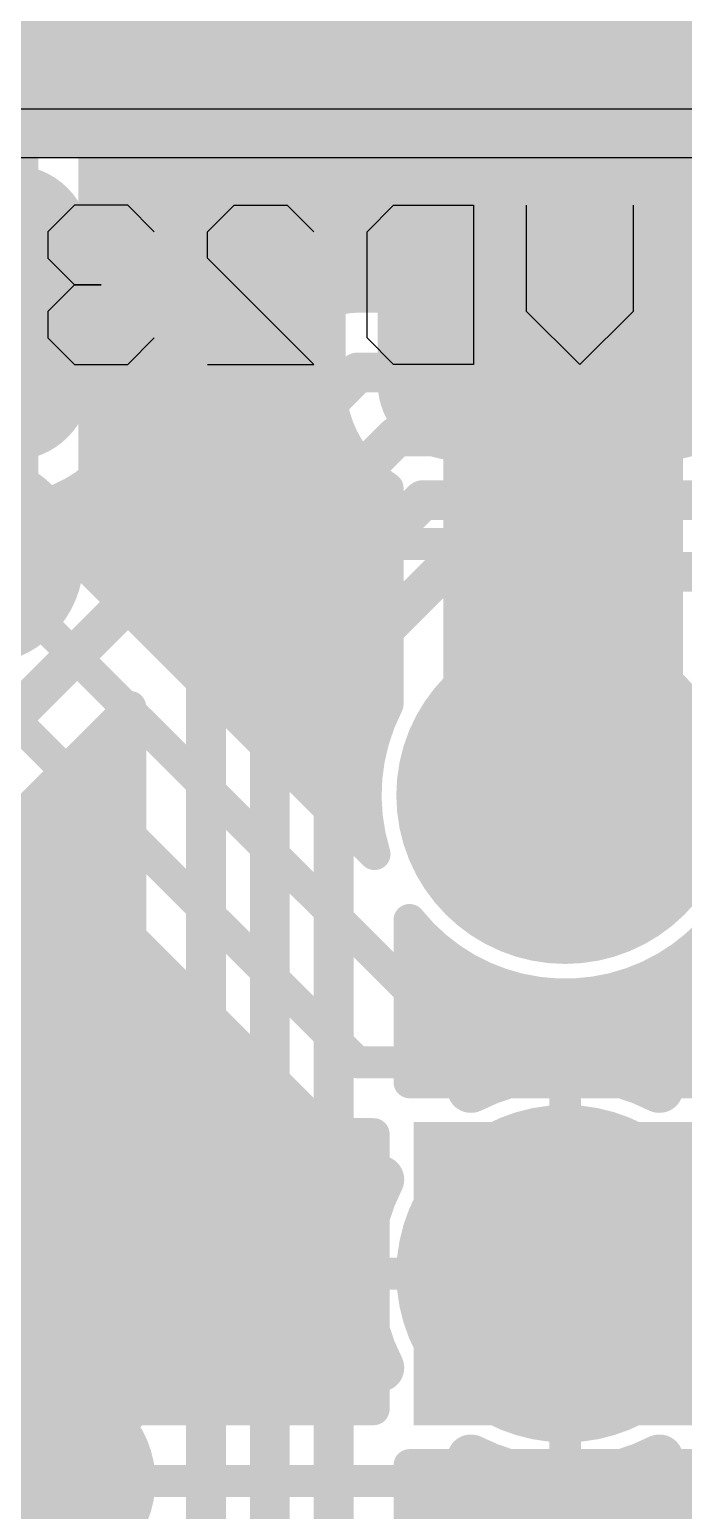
# Model space of a CAD drawing. Header units: millimetres. Extents: x 0.11 to 5.67, y 0.55 to 4.24.
# Drawn here: x 3.7596 to 3.9209, y 0.85 to 1.2155 of the extents above; entities that cross this region are included whole.
import ezdxf

# ---------------------------------------------------------------- set-up
doc = ezdxf.new("R2010")
doc.units = ezdxf.units.MM
doc.header["$MEASUREMENT"] = 0
for name, color, linetype in [('BottomLayer', 5, 'Continuous'), ('BottomOverlay', 54, 'Continuous'), ('BottomPaste', 16, 'Continuous'), ('BottomSolder', 6, 'Continuous'), ('InternalPlane1', 76, 'Continuous'), ('InternalPlane2', 16, 'Continuous'), ('Mechanical3', 76, 'Continuous'), ('MultiLayer', 9, 'Continuous'), ('PadHoleLayer', 156, 'Continuous'), ('TopLayer', 1, 'Continuous'), ('TopOverlay', 2, 'Continuous'), ('TopSolder', 216, 'Continuous'), ('ViaHoleLayer', 16, 'Continuous')]:
    doc.layers.add(name, color=color, linetype=linetype)

# ---------------------------------------------------------------- blocks, each defined once
blk = doc.blocks.new('MIF2X02PRP_37')
at = {"layer": 'BottomLayer', "const_width": 0.035433}
blk.add_lwpolyline([(-0.1358267, 0, 1), (-0.1003937, 0, 1)], format="xyb", close=True, dxfattribs=at)
at = {"layer": 'BottomLayer'}
blk.add_solid([(0.035433, -0.035433), (0.035433, 0.035433), (-0.035433, -0.035433), (-0.035433, 0.035433)], dxfattribs=at)
at = {"layer": 'BottomSolder', "const_width": 0.0374015}
blk.add_lwpolyline([(-0.136811, 0, 1), (-0.0994094, 0, 1)], format="xyb", close=True, dxfattribs=at)
at = {"layer": 'BottomSolder'}
blk.add_solid([(0.0374015, -0.0374015), (0.0374015, 0.0374015), (-0.0374015, -0.0374015), (-0.0374015, 0.0374015)], dxfattribs=at)
at = {"layer": 'InternalPlane1'}
for points, const_width in [([(-0.138937, 0, 1), (-0.0972834, 0, 1)], 0.0416535), ([(-0.0485553, 0.0232357, 1), (-0.0426499, 0.0232357, 1)], 0.0059055), ([(0.0426499, 0.0232357, 1), (0.0485553, 0.0232357, 1)], 0.0059055), ([(-0.0485553, -0.0232357, 1), (-0.0426499, -0.0232357, 1)], 0.0059055), ([(0.0426499, -0.0232357, 1), (0.0485553, -0.0232357, 1)], 0.0059055), ([(-0.0261884, -0.0456026, 1), (-0.020283, -0.0456026, 1)], 0.0059055), ([(0.020283, -0.0456026, 1), (0.0261884, -0.0456026, 1)], 0.0059055)]:
    blk.add_lwpolyline(points, format="xyb", close=True, dxfattribs=dict(at, const_width=const_width))
at = {"layer": 'InternalPlane1', "const_width": 0.011811}
for points in [[(-0.0456026, -0.0232357, -0.240078759080116), (-0.0456026, 0.0232357)], [(0.0456026, 0.0232357, -0.240078759080116), (0.0456026, -0.0232357)], [(0.0232357, -0.0456026, -0.240078759080116), (-0.0232357, -0.0456026)]]:
    blk.add_lwpolyline(points, format="xyb", dxfattribs=at)
at = {"layer": 'InternalPlane2', "const_width": 0.0416535}
for points in [[(-0.138937, 0, 1), (-0.0972834, 0, 1)], [(-0.0208268, 0, 1), (0.0208268, 0, 1)]]:
    blk.add_lwpolyline(points, format="xyb", close=True, dxfattribs=at)
at = {"layer": 'MultiLayer', "const_width": 0.035433}
blk.add_lwpolyline([(-0.1358267, 0, 1), (-0.1003937, 0, 1)], format="xyb", close=True, dxfattribs=at)
at = {"layer": 'MultiLayer'}
blk.add_solid([(0.035433, -0.035433), (0.035433, 0.035433), (-0.035433, -0.035433), (-0.035433, 0.035433)], dxfattribs=at)
at = {"layer": 'PadHoleLayer', "const_width": 0.0216535}
for points in [[(-0.128937, 0, 1), (-0.1072834, 0, 1)], [(-0.0108268, 0, 1), (0.0108268, 0, 1)]]:
    blk.add_lwpolyline(points, format="xyb", close=True, dxfattribs=at)
at = {"layer": 'TopLayer', "const_width": 0.035433}
blk.add_lwpolyline([(-0.1358267, 0, 1), (-0.1003937, 0, 1)], format="xyb", close=True, dxfattribs=at)
at = {"layer": 'TopLayer'}
blk.add_solid([(0.035433, -0.035433), (0.035433, 0.035433), (-0.035433, -0.035433), (-0.035433, 0.035433)], dxfattribs=at)
at = {"layer": 'TopOverlay', "const_width": 0.01}
for points in [[(0, -0.1181102), (0, -0.0551181)], [(0.3503937, -0.1181102), (0, -0.1181102)]]:
    blk.add_lwpolyline(points, dxfattribs=at)
at = {"layer": 'TopOverlay', "const_width": 0.005}
for points in [[(-0.0025, -0.0551181, 1), (0.0025, -0.0551181, 1)], [(-0.0025, -0.1181102, 1), (0.0025, -0.1181102, 1)], [(-0.0025, -0.1181102, 1), (0.0025, -0.1181102, 1)]]:
    blk.add_lwpolyline(points, format="xyb", close=True, dxfattribs=at)
at = {"layer": 'TopSolder', "const_width": 0.0374015}
blk.add_lwpolyline([(-0.136811, 0, 1), (-0.0994094, 0, 1)], format="xyb", close=True, dxfattribs=at)
at = {"layer": 'TopSolder'}
blk.add_solid([(0.0374015, -0.0374015), (0.0374015, 0.0374015), (-0.0374015, -0.0374015), (-0.0374015, 0.0374015)], dxfattribs=at)
blk = doc.blocks.new('SMA_B_66')
at = {"layer": 'BottomLayer', "const_width": 0.0172244}
for points in [[(-0.1173722, 0.0172244, 1), (-0.1001478, 0.0172244, 1)], [(-0.0652068, 0.0172244, 1), (-0.0479824, 0.0172244, 1)], [(0.0440452, 0.0172244, 1), (0.0612696, 0.0172244, 1)], [(0.0962106, 0.0172244, 1), (0.113435, 0.0172244, 1)], [(-0.1173722, -0.0172244, 1), (-0.1001478, -0.0172244, 1)], [(0.0440452, -0.0172244, 1), (0.0612696, -0.0172244, 1)], [(0.0962106, -0.0172244, 1), (0.113435, -0.0172244, 1)], [(-0.0652068, -0.0172244, 1), (-0.0479824, -0.0172244, 1)]]:
    blk.add_lwpolyline(points, format="xyb", close=True, dxfattribs=at)
at = {"layer": 'BottomLayer'}
for points in [[(-0.0565946, 0.0344488), (-0.10876, 0.0344488), (-0.0565946, -0.0344488), (-0.10876, -0.0344488)], [(0.1048228, 0.0344488), (0.0526574, 0.0344488), (0.1048228, -0.0344488), (0.0526574, -0.0344488)], [(-0.0393702, 0.0172244), (-0.1259844, 0.0172244), (-0.0393702, -0.0172244), (-0.1259844, -0.0172244)], [(0.1220472, 0.0172244), (0.035433, 0.0172244), (0.1220472, -0.0172244), (0.035433, -0.0172244)]]:
    blk.add_solid(points, dxfattribs=at)
at = {"layer": 'BottomOverlay'}
for points, const_width in [([(0.1023621, 0.0570866), (-0.1062993, 0.0570866)], 0.007874), ([(-0.1062993, 0.0570866), (-0.1062993, 0.0462598)], 0.007874), ([(0.1023621, 0.0570866), (0.1023621, 0.0462598)], 0.007874), ([(0.0230314, 0.035), (-0.0269686, 0)], 0.005), ([(-0.0269686, 0.035), (-0.0269686, -0.035)], 0.005), ([(0.0230314, 0.035), (0.0230314, -0.035)], 0.005), ([(0.0230314, -0.035), (-0.0269686, 0)], 0.005), ([(-0.1062993, -0.0462598), (-0.1062993, -0.0570866)], 0.007874), ([(0.1023621, -0.0462598), (0.1023621, -0.0570866)], 0.007874), ([(0.1023621, -0.0570866), (-0.1062993, -0.0570866)], 0.007874)]:
    blk.add_lwpolyline(points, dxfattribs=dict(at, const_width=const_width))
for points, const_width in [([(-0.1082678, 0.0570866, 1), (-0.1043308, 0.0570866, 1)], 0.003937), ([(-0.1082678, 0.0570866, 1), (-0.1043308, 0.0570866, 1)], 0.003937), ([(0.1003936, 0.0570866, 1), (0.1043306, 0.0570866, 1)], 0.003937), ([(0.1003936, 0.0570866, 1), (0.1043306, 0.0570866, 1)], 0.003937), ([(-0.1082678, 0.0462598, 1), (-0.1043308, 0.0462598, 1)], 0.003937), ([(0.1003936, 0.0462598, 1), (0.1043306, 0.0462598, 1)], 0.003937), ([(-0.0282186, 0.035, 1), (-0.0257186, 0.035, 1)], 0.0025), ([(0.0217814, 0.035, 1), (0.0242814, 0.035, 1)], 0.0025), ([(0.0217814, 0.035, 1), (0.0242814, 0.035, 1)], 0.0025), ([(-0.0282186, 0, 1), (-0.0257186, 0, 1)], 0.0025), ([(-0.0282186, 0, 1), (-0.0257186, 0, 1)], 0.0025), ([(-0.0282186, -0.035, 1), (-0.0257186, -0.035, 1)], 0.0025), ([(0.0217814, -0.035, 1), (0.0242814, -0.035, 1)], 0.0025), ([(0.0217814, -0.035, 1), (0.0242814, -0.035, 1)], 0.0025), ([(-0.1082678, -0.0462598, 1), (-0.1043308, -0.0462598, 1)], 0.003937), ([(0.1003936, -0.0462598, 1), (0.1043306, -0.0462598, 1)], 0.003937), ([(-0.1082678, -0.0570866, 1), (-0.1043308, -0.0570866, 1)], 0.003937), ([(-0.1082678, -0.0570866, 1), (-0.1043308, -0.0570866, 1)], 0.003937), ([(0.1003936, -0.0570866, 1), (0.1043306, -0.0570866, 1)], 0.003937), ([(0.1003936, -0.0570866, 1), (0.1043306, -0.0570866, 1)], 0.003937)]:
    blk.add_lwpolyline(points, format="xyb", close=True, dxfattribs=dict(at, const_width=const_width))
at = {"layer": 'BottomPaste', "const_width": 0.0172244}
for points in [[(-0.1173722, 0.0172244, 1), (-0.1001478, 0.0172244, 1)], [(-0.0652068, 0.0172244, 1), (-0.0479824, 0.0172244, 1)], [(0.0440452, 0.0172244, 1), (0.0612696, 0.0172244, 1)], [(0.0962106, 0.0172244, 1), (0.113435, 0.0172244, 1)], [(-0.1173722, -0.0172244, 1), (-0.1001478, -0.0172244, 1)], [(0.0440452, -0.0172244, 1), (0.0612696, -0.0172244, 1)], [(0.0962106, -0.0172244, 1), (0.113435, -0.0172244, 1)], [(-0.0652068, -0.0172244, 1), (-0.0479824, -0.0172244, 1)]]:
    blk.add_lwpolyline(points, format="xyb", close=True, dxfattribs=at)
at = {"layer": 'BottomPaste'}
for points in [[(-0.0565946, 0.0344488), (-0.10876, 0.0344488), (-0.0565946, -0.0344488), (-0.10876, -0.0344488)], [(0.1048228, 0.0344488), (0.0526574, 0.0344488), (0.1048228, -0.0344488), (0.0526574, -0.0344488)], [(-0.0393702, 0.0172244), (-0.1259844, 0.0172244), (-0.0393702, -0.0172244), (-0.1259844, -0.0172244)], [(0.1220472, 0.0172244), (0.035433, 0.0172244), (0.1220472, -0.0172244), (0.035433, -0.0172244)]]:
    blk.add_solid(points, dxfattribs=at)
at = {"layer": 'BottomSolder', "const_width": 0.0191929}
for points in [[(-0.1183564, 0.0172244, 1), (-0.0991636, 0.0172244, 1)], [(-0.066191, 0.0172244, 1), (-0.0469982, 0.0172244, 1)], [(0.043061, 0.0172244, 1), (0.0622538, 0.0172244, 1)], [(0.0952264, 0.0172244, 1), (0.1144192, 0.0172244, 1)], [(-0.1183564, -0.0172244, 1), (-0.0991636, -0.0172244, 1)], [(-0.066191, -0.0172244, 1), (-0.0469982, -0.0172244, 1)], [(0.043061, -0.0172244, 1), (0.0622538, -0.0172244, 1)], [(0.0952264, -0.0172244, 1), (0.1144192, -0.0172244, 1)]]:
    blk.add_lwpolyline(points, format="xyb", close=True, dxfattribs=at)
at = {"layer": 'BottomSolder'}
for points in [[(-0.0565946, 0.0364173), (-0.10876, 0.0364173), (-0.0565946, -0.0364173), (-0.10876, -0.0364173)], [(0.1048228, 0.0364173), (0.0526574, 0.0364173), (0.1048228, -0.0364173), (0.0526574, -0.0364173)], [(-0.0374017, 0.0172244), (-0.1279529, 0.0172244), (-0.0374017, -0.0172244), (-0.1279529, -0.0172244)], [(0.1240157, 0.0172244), (0.0334645, 0.0172244), (0.1240157, -0.0172244), (0.0334645, -0.0172244)]]:
    blk.add_solid(points, dxfattribs=at)
at = {"layer": 'Mechanical3'}
for p, q in [((-0.1003937, -0.0003238), (-0.0872746, 0.0127953)), ((-0.0872746, 0.0127953), (-0.0741555, -0.0003238)), ((-0.0610363, -0.0265621), (-0.0610363, 0.0127953)), ((-0.0610363, 0.0127953), (-0.0413576, 0.0127953)), ((-0.0413576, 0.0127953), (-0.0347981, 0.0062357)), ((0.0045593, 0.0127953), (-0.0216789, 0.0127953)), ((-0.0216789, 0.0127953), (0.0045593, -0.0134429)), ((0.0242381, 0.0127953), (0.0176785, 0.0062357)), ((0.0373572, 0.0127953), (0.0242381, 0.0127953)), ((0.0439167, 0.0062357), (0.0373572, 0.0127953)), ((-0.0347981, 0.0062357), (-0.0347981, -0.0200025)), ((0.0439167, -0.0003238), (0.0439167, 0.0062357)), ((-0.1003937, -0.0265621), (-0.1003937, -0.0003238)), ((-0.0741555, -0.0003238), (-0.0741555, -0.0265621)), ((0.0373572, -0.0068834), (0.0439167, -0.0003238)), ((0.0373572, -0.0068834), (0.0307976, -0.0068834)), ((0.0307976, -0.0068834), (0.0373572, -0.0068834)), ((0.0439167, -0.0134429), (0.0373572, -0.0068834)), ((0.0045593, -0.0134429), (0.0045593, -0.0200025)), ((0.0439167, -0.0200025), (0.0439167, -0.0134429)), ((-0.0347981, -0.0200025), (-0.0413576, -0.0265621)), ((-0.0151193, -0.0265621), (-0.0216789, -0.0200025)), ((0.0045593, -0.0200025), (-0.0020002, -0.0265621)), ((0.0176785, -0.0200025), (0.0242381, -0.0265621)), ((0.0373572, -0.0265621), (0.0439167, -0.0200025)), ((-0.0413576, -0.0265621), (-0.0610363, -0.0265621)), ((-0.0020002, -0.0265621), (-0.0151193, -0.0265621)), ((0.0242381, -0.0265621), (0.0373572, -0.0265621))]:
    blk.add_line(p, q, dxfattribs=at)
blk = doc.blocks.new('CC8X3_5_261')
at = {"layer": 'TopOverlay', "const_width": 0.01}
blk.add_lwpolyline([(0.226378, 0, 1), (-0.0885828, 0, 1)], format="xyb", close=True, dxfattribs=at)

msp = doc.modelspace()

# ---------------------------------------------------------------- linework, layer by layer
at = {"layer": 'BottomLayer'}
for points, const_width in [([(3.7440407, 1.2194841), (3.9448502, 1.2194841)], 0.007874), ([(3.7498222, 1.2116101), (3.9435293, 1.2116101)], 0.007874), ([(3.7518867, 1.2037361), (3.9437163, 1.2037361)], 0.007874), ([(3.7519685, 1.1958621), (3.9454325, 1.1958621)], 0.007874), ([(3.8646655, 1.1938976), (3.9168309, 1.1938976)], 0.007874), ([(3.773621, 1.1879881), (3.846458, 1.1879881)], 0.007874), ([(3.7811953, 1.1801141), (3.8388837, 1.1801141)], 0.007874), ([(3.7849751, 1.1722401), (3.8351039, 1.1722401)], 0.007874), ([(3.8907482, 1.1456693), (3.8912402, 1.1451773)], 0.0590551), ([(3.8912402, 1.0270669), (3.8912402, 1.1451773)], 0.0590551), ([(3.7863824, 1.1643661), (3.8336966, 1.1643661)], 0.007874), ([(3.7864174, 1.1284449), (3.7864174, 1.1628937)], 0.007874), ([(3.8336616, 1.1284449), (3.8336616, 1.1628937)], 0.007874), ([(3.7864174, 1.1564921), (3.8336616, 1.1564921)], 0.007874), ([(3.7864174, 1.1486181), (3.8336616, 1.1486181)], 0.007874), ([(3.7864174, 1.1407441), (3.8336616, 1.1407441)], 0.007874), ([(3.7864174, 1.1328701), (3.8336616, 1.1328701)], 0.007874), ([(3.786225, 1.1249961), (3.833854, 1.1249961)], 0.007874), ([(3.7842759, 1.1171221), (3.8358031, 1.1171221)], 0.007874), ([(3.7797594, 1.1092481), (3.8403196, 1.1092481)], 0.007874), ([(3.7705269, 1.1013741), (3.8479332, 1.1013741)], 0.007874), ([(3.8479332, 1.049014), (3.8479332, 1.1023437)], 0.007874), ([(3.7710571, 1.0935001), (3.8479332, 1.0935001)], 0.007874), ([(3.7726189, 1.0856261), (3.8479332, 1.0856261)], 0.007874), ([(3.7470472, 1.0846457), (3.8572834, 0.9744095)], 0.007874), ([(3.7726322, 1.0841157), (3.8447183, 1.0120296)], 0.007874), ([(3.7223301, 1.0787402), (3.8404403, 0.96063)], 0.007874), ([(3.7789958, 1.0777521), (3.8479332, 1.0777521)], 0.007874), ([(3.7868698, 1.0698781), (3.8479332, 1.0698781)], 0.007874), ([(3.7151567, 1.0608586), (3.8279128, 0.9481025)], 0.007874), ([(3.7947438, 1.0620041), (3.8479332, 1.0620041)], 0.007874), ([(3.8026178, 1.0541301), (3.8479332, 1.0541301)], 0.007874), ([(3.8912402, 1.0270669), (3.8917323, 1.0265748)], 0.0590551), ([(3.8104918, 1.0462561), (3.8466266, 1.0462561)], 0.007874), ([(3.8183658, 1.0383821), (3.8439571, 1.0383821)], 0.007874), ([(3.8262398, 1.0305081), (3.8426771, 1.0305081)], 0.007874), ([(3.8341138, 1.0226341), (3.8426777, 1.0226341)], 0.007874), ([(3.7490158, 1.0147601), (3.7612552, 1.0147601)], 0.007874), ([(3.7490158, 1.0068861), (3.7691292, 1.0068861)], 0.007874), ([(3.7490158, 0.9990121), (3.7770032, 0.9990121)], 0.007874), ([(3.7490158, 0.9911381), (3.7848772, 0.9911381)], 0.007874), ([(3.7490158, 0.9832641), (3.7927512, 0.9832641)], 0.007874), ([(3.7490158, 0.9753901), (3.8006252, 0.9753901)], 0.007874), ([(3.8572834, 0.9744095), (3.9576772, 0.9744095)], 0.007874), ([(3.7490158, 0.9675161), (3.8084992, 0.9675161)], 0.007874), ([(3.6840552, 0.9596421), (3.8163732, 0.9596421)], 0.007874), ([(3.8404403, 0.96063), (3.9576771, 0.96063)], 0.007874), ([(3.5856301, 0.9517681), (3.8242472, 0.9517681)], 0.007874), ([(3.5856301, 0.9438941), (3.8346279, 0.9438941)], 0.007874), ([(3.8404403, 0.9429135), (3.8444882, 0.9429135)], 0.007874), ([(3.8444882, 0.875), (3.8444882, 0.9429135)], 0.007874), ([(3.5856301, 0.9360201), (3.8444882, 0.9360201)], 0.007874), ([(3.5856301, 0.9281461), (3.8444882, 0.9281461)], 0.007874), ([(3.5856301, 0.9202721), (3.8444882, 0.9202721)], 0.007874), ([(3.5856301, 0.9123981), (3.8444882, 0.9123981)], 0.007874), ([(3.8484253, 0.9084646), (3.8917323, 0.9084646)], 0.007874), ([(3.8917323, 0.9084646), (3.9350393, 0.9084646)], 0.007874), ([(3.5856301, 0.9045241), (3.8444882, 0.9045241)], 0.007874), ([(3.5856301, 0.8966501), (3.8444882, 0.8966501)], 0.007874), ([(3.5856301, 0.8887761), (3.8444882, 0.8887761)], 0.007874), ([(3.7746145, 0.8809021), (3.8444882, 0.8809021)], 0.007874), ([(3.78323, 0.875), (3.8444882, 0.875)], 0.007874), ([(3.7647638, 0.8572835), (4.1643701, 0.8572835)], 0.007874)]:
    msp.add_lwpolyline(points, dxfattribs=dict(at, const_width=const_width))
at = {"layer": 'BottomLayer', "const_width": 0.007874}
for points in [[(3.7554135, 1.1938976, -0.4142135623730951), (3.7864174, 1.1628937)], [(3.8336616, 1.1628937, -0.4142135623730951), (3.8646655, 1.1938976)], [(3.9168309, 1.1938976, -0.4142135623730951), (3.9478348, 1.1628937)], [(3.7864174, 1.1284449, -0.3005128304413089), (3.7675751, 1.0999258)], [(3.8479332, 1.1023437, -0.2555376486661569), (3.8336616, 1.1284449)], [(3.7675751, 1.0999257, -0.1613484174141313), (3.7726377, 1.0846457)], [(3.8447183, 1.0120296, -0.1958209060288136), (3.8479332, 1.049014)], [(3.8404403, 0.9429135, -0.198912367379658), (3.8279128, 0.9481025)], [(3.8404403, 0.9429135, -0.198912367379658), (3.8279128, 0.9481025)], [(3.78323, 0.839567, -2.486759057738564), (3.78323, 0.875)]]:
    msp.add_lwpolyline(points, format="xyb", dxfattribs=at)
at = {"layer": 'BottomLayer'}
for points, const_width in [([(3.862697, 1.1938976, 1), (3.866634, 1.1938976, 1)], 0.003937), ([(3.862697, 1.1938976, 1), (3.866634, 1.1938976, 1)], 0.003937), ([(3.9148624, 1.1938976, 1), (3.9187994, 1.1938976, 1)], 0.003937), ([(3.9148624, 1.1938976, 1), (3.9187994, 1.1938976, 1)], 0.003937), ([(3.7716525, 1.1879881, 1), (3.7755895, 1.1879881, 1)], 0.003937), ([(3.8444895, 1.1879881, 1), (3.8484265, 1.1879881, 1)], 0.003937), ([(3.7792268, 1.1801141, 1), (3.7831638, 1.1801141, 1)], 0.003937), ([(3.8369152, 1.1801141, 1), (3.8408522, 1.1801141, 1)], 0.003937), ([(3.7830066, 1.1722401, 1), (3.7869436, 1.1722401, 1)], 0.003937), ([(3.8331354, 1.1722401, 1), (3.8370724, 1.1722401, 1)], 0.003937), ([(3.8759844, 1.1456693, 1), (3.905512, 1.1456693, 1)], 0.0295275), ([(3.8764764, 1.1451773, 1), (3.906004, 1.1451773, 1)], 0.0295275), ([(3.8764764, 1.1451773, 1), (3.906004, 1.1451773, 1)], 0.0295275), ([(3.7844139, 1.1643661, 1), (3.7883509, 1.1643661, 1)], 0.003937), ([(3.7844489, 1.1628937, 1), (3.7883859, 1.1628937, 1)], 0.003937), ([(3.7844489, 1.1628937, 1), (3.7883859, 1.1628937, 1)], 0.003937), ([(3.8316931, 1.1628937, 1), (3.8356301, 1.1628937, 1)], 0.003937), ([(3.8316931, 1.1628937, 1), (3.8356301, 1.1628937, 1)], 0.003937), ([(3.8317281, 1.1643661, 1), (3.8356651, 1.1643661, 1)], 0.003937), ([(3.7844489, 1.1564921, 1), (3.7883859, 1.1564921, 1)], 0.003937), ([(3.8316931, 1.1564921, 1), (3.8356301, 1.1564921, 1)], 0.003937), ([(3.7844489, 1.1486181, 1), (3.7883859, 1.1486181, 1)], 0.003937), ([(3.8316931, 1.1486181, 1), (3.8356301, 1.1486181, 1)], 0.003937), ([(3.7844489, 1.1407441, 1), (3.7883859, 1.1407441, 1)], 0.003937), ([(3.8316931, 1.1407441, 1), (3.8356301, 1.1407441, 1)], 0.003937), ([(3.7844489, 1.1328701, 1), (3.7883859, 1.1328701, 1)], 0.003937), ([(3.8316931, 1.1328701, 1), (3.8356301, 1.1328701, 1)], 0.003937), ([(3.7844489, 1.1284449, 1), (3.7883859, 1.1284449, 1)], 0.003937), ([(3.7844489, 1.1284449, 1), (3.7883859, 1.1284449, 1)], 0.003937), ([(3.8316931, 1.1284449, 1), (3.8356301, 1.1284449, 1)], 0.003937), ([(3.8316931, 1.1284449, 1), (3.8356301, 1.1284449, 1)], 0.003937), ([(3.7842565, 1.1249961, 1), (3.7881935, 1.1249961, 1)], 0.003937), ([(3.8318855, 1.1249961, 1), (3.8358225, 1.1249961, 1)], 0.003937), ([(3.7823074, 1.1171221, 1), (3.7862444, 1.1171221, 1)], 0.003937), ([(3.8338346, 1.1171221, 1), (3.8377716, 1.1171221, 1)], 0.003937), ([(3.7777909, 1.1092481, 1), (3.7817279, 1.1092481, 1)], 0.003937), ([(3.8383511, 1.1092481, 1), (3.8422881, 1.1092481, 1)], 0.003937), ([(3.7656066, 1.0999258, 1), (3.7695436, 1.0999258, 1)], 0.003937), ([(3.7656066, 1.0999257, 1), (3.7695436, 1.0999257, 1)], 0.003937), ([(3.7685584, 1.1013741, 1), (3.7724954, 1.1013741, 1)], 0.003937), ([(3.8459647, 1.1023437, 1), (3.8499017, 1.1023437, 1)], 0.003937), ([(3.8459647, 1.1023437, 1), (3.8499017, 1.1023437, 1)], 0.003937), ([(3.8459647, 1.1013741, 1), (3.8499017, 1.1013741, 1)], 0.003937), ([(3.7690886, 1.0935001, 1), (3.7730256, 1.0935001, 1)], 0.003937), ([(3.8459647, 1.0935001, 1), (3.8499017, 1.0935001, 1)], 0.003937), ([(3.7706504, 1.0856261, 1), (3.7745874, 1.0856261, 1)], 0.003937), ([(3.8459647, 1.0856261, 1), (3.8499017, 1.0856261, 1)], 0.003937), ([(3.7706637, 1.0841157, 1), (3.7746007, 1.0841157, 1)], 0.003937), ([(3.7706692, 1.0846457, 1), (3.7746062, 1.0846457, 1)], 0.003937), ([(3.7770273, 1.0777521, 1), (3.7809643, 1.0777521, 1)], 0.003937), ([(3.8459647, 1.0777521, 1), (3.8499017, 1.0777521, 1)], 0.003937), ([(3.7849013, 1.0698781, 1), (3.7888383, 1.0698781, 1)], 0.003937), ([(3.8459647, 1.0698781, 1), (3.8499017, 1.0698781, 1)], 0.003937), ([(3.7927753, 1.0620041, 1), (3.7967123, 1.0620041, 1)], 0.003937), ([(3.8459647, 1.0620041, 1), (3.8499017, 1.0620041, 1)], 0.003937), ([(3.8006493, 1.0541301, 1), (3.8045863, 1.0541301, 1)], 0.003937), ([(3.8459647, 1.0541301, 1), (3.8499017, 1.0541301, 1)], 0.003937), ([(3.8764764, 1.0270669, 1), (3.906004, 1.0270669, 1)], 0.0295275), ([(3.8764764, 1.0270669, 1), (3.906004, 1.0270669, 1)], 0.0295275), ([(3.8459647, 1.049014, 1), (3.8499017, 1.049014, 1)], 0.003937), ([(3.8459647, 1.049014, 1), (3.8499017, 1.049014, 1)], 0.003937), ([(3.8769685, 1.0265748, 1), (3.9064961, 1.0265748, 1)], 0.0295275), ([(3.8085233, 1.0462561, 1), (3.8124603, 1.0462561, 1)], 0.003937), ([(3.8446581, 1.0462561, 1), (3.8485951, 1.0462561, 1)], 0.003937), ([(3.8163973, 1.0383821, 1), (3.8203343, 1.0383821, 1)], 0.003937), ([(3.8419886, 1.0383821, 1), (3.8459256, 1.0383821, 1)], 0.003937), ([(3.8242713, 1.0305081, 1), (3.8282083, 1.0305081, 1)], 0.003937), ([(3.8407086, 1.0305081, 1), (3.8446456, 1.0305081, 1)], 0.003937), ([(3.8321453, 1.0226341, 1), (3.8360823, 1.0226341, 1)], 0.003937), ([(3.8407092, 1.0226341, 1), (3.8446462, 1.0226341, 1)], 0.003937), ([(3.7592867, 1.0147601, 1), (3.7632237, 1.0147601, 1)], 0.003937), ([(3.8427498, 1.0120296, 1), (3.8466868, 1.0120296, 1)], 0.003937), ([(3.8427498, 1.0120296, 1), (3.8466868, 1.0120296, 1)], 0.003937), ([(3.7671607, 1.0068861, 1), (3.7710977, 1.0068861, 1)], 0.003937), ([(3.7750347, 0.9990121, 1), (3.7789717, 0.9990121, 1)], 0.003937), ([(3.7829087, 0.9911381, 1), (3.7868457, 0.9911381, 1)], 0.003937), ([(3.7907827, 0.9832641, 1), (3.7947197, 0.9832641, 1)], 0.003937), ([(3.7986567, 0.9753901, 1), (3.8025937, 0.9753901, 1)], 0.003937), ([(3.8553149, 0.9744095, 1), (3.8592519, 0.9744095, 1)], 0.003937), ([(3.8553149, 0.9744095, 1), (3.8592519, 0.9744095, 1)], 0.003937), ([(3.8065307, 0.9675161, 1), (3.8104677, 0.9675161, 1)], 0.003937), ([(3.8144047, 0.9596421, 1), (3.8183417, 0.9596421, 1)], 0.003937), ([(3.8384718, 0.96063, 1), (3.8424088, 0.96063, 1)], 0.003937), ([(3.8384718, 0.96063, 1), (3.8424088, 0.96063, 1)], 0.003937), ([(3.8222787, 0.9517681, 1), (3.8262157, 0.9517681, 1)], 0.003937), ([(3.8259443, 0.9481025, 1), (3.8298813, 0.9481025, 1)], 0.003937), ([(3.8259443, 0.9481025, 1), (3.8298813, 0.9481025, 1)], 0.003937), ([(3.8259443, 0.9481025, 1), (3.8298813, 0.9481025, 1)], 0.003937), ([(3.8326594, 0.9438941, 1), (3.8365964, 0.9438941, 1)], 0.003937), ([(3.8384718, 0.9429135, 1), (3.8424088, 0.9429135, 1)], 0.003937), ([(3.8384718, 0.9429135, 1), (3.8424088, 0.9429135, 1)], 0.003937), ([(3.8384718, 0.9429135, 1), (3.8424088, 0.9429135, 1)], 0.003937), ([(3.8425197, 0.9429135, 1), (3.8464567, 0.9429135, 1)], 0.003937), ([(3.8425197, 0.9429135, 1), (3.8464567, 0.9429135, 1)], 0.003937), ([(3.8425197, 0.9360201, 1), (3.8464567, 0.9360201, 1)], 0.003937), ([(3.8425197, 0.9281461, 1), (3.8464567, 0.9281461, 1)], 0.003937), ([(3.8425197, 0.9202721, 1), (3.8464567, 0.9202721, 1)], 0.003937), ([(3.8425197, 0.9123981, 1), (3.8464567, 0.9123981, 1)], 0.003937), ([(3.8464568, 0.9084646, 1), (3.8503938, 0.9084646, 1)], 0.003937), ([(3.8897638, 0.9084646, 1), (3.8937008, 0.9084646, 1)], 0.003937), ([(3.8897638, 0.9084646, 1), (3.8937008, 0.9084646, 1)], 0.003937), ([(3.8425197, 0.9045241, 1), (3.8464567, 0.9045241, 1)], 0.003937), ([(3.8425197, 0.8966501, 1), (3.8464567, 0.8966501, 1)], 0.003937), ([(3.8425197, 0.8887761, 1), (3.8464567, 0.8887761, 1)], 0.003937), ([(3.772646, 0.8809021, 1), (3.776583, 0.8809021, 1)], 0.003937), ([(3.8425197, 0.8809021, 1), (3.8464567, 0.8809021, 1)], 0.003937), ([(3.7812615, 0.875, 1), (3.7851985, 0.875, 1)], 0.003937), ([(3.7812615, 0.875, 1), (3.7851985, 0.875, 1)], 0.003937), ([(3.8425197, 0.875, 1), (3.8464567, 0.875, 1)], 0.003937), ([(3.8425197, 0.875, 1), (3.8464567, 0.875, 1)], 0.003937), ([(3.7588583, 0.8572835, 1), (3.7706693, 0.8572835, 1)], 0.011811), ([(3.7627953, 0.8572835, 1), (3.7667323, 0.8572835, 1)], 0.003937)]:
    msp.add_lwpolyline(points, format="xyb", close=True, dxfattribs=dict(at, const_width=const_width))
at = {"layer": 'InternalPlane1', "const_width": 0.0259055}
for points in [[(3.7340945, 1.0846457, 1), (3.7599999, 1.0846457, 1)], [(3.7518111, 0.8572835, 1), (3.7777165, 0.8572835, 1)]]:
    msp.add_lwpolyline(points, format="xyb", close=True, dxfattribs=at)
at = {"layer": 'InternalPlane2'}
for p, q in [((4.0664303, 1.1959171), (2.3213649, 1.1959171)), ((2.3188976, 1.1840041), (4.0688976, 1.1840041))]:
    msp.add_line(p, q, dxfattribs=at)
at = {"layer": 'InternalPlane2', "const_width": 0.011811}
msp.add_lwpolyline([(3.7470472, 1.1899606), (4.0688976, 1.1899606)], dxfattribs=at)
at = {"layer": 'InternalPlane2', "const_width": 0.0259055}
for points in [[(3.7340945, 1.0846457, 1), (3.7599999, 1.0846457, 1)], [(3.7518111, 0.8572835, 1), (3.7777165, 0.8572835, 1)]]:
    msp.add_lwpolyline(points, format="xyb", close=True, dxfattribs=at)
at = {"layer": 'MultiLayer', "const_width": 0.011811}
msp.add_lwpolyline([(3.7588583, 0.8572835, 1), (3.7706693, 0.8572835, 1)], format="xyb", close=True, dxfattribs=at)
at = {"layer": 'TopLayer'}
for points, const_width in [([(3.757874, 1.0974409), (3.757874, 1.6515748)], 0.007874), ([(3.7755905, 1.0974409), (3.7755905, 1.6331086)], 0.007874), ([(3.7755905, 1.2194841), (3.9448502, 1.2194841)], 0.007874), ([(3.7755905, 1.2116101), (3.9435293, 1.2116101)], 0.007874), ([(3.7755905, 1.2037361), (3.9437163, 1.2037361)], 0.007874), ([(3.7755905, 1.1958621), (3.9454325, 1.1958621)], 0.007874), ([(3.7755905, 1.1879881), (3.9488937, 1.1879881)], 0.007874), ([(3.7755905, 1.1801141), (3.9546877, 1.1801141)], 0.007874), ([(3.7755905, 1.1722401), (3.9647021, 1.1722401)], 0.007874), ([(3.7755905, 1.1643661), (4.1457933, 1.1643661)], 0.007874), ([(3.7755905, 1.1564921), (4.1379193, 1.1564921)], 0.007874), ([(3.7755905, 1.1486181), (3.8345529, 1.1486181)], 0.007874), ([(3.8405512, 1.1496062), (4.1310334, 1.1496062)], 0.007874), ([(3.7744882, 1.0912893), (3.8273278, 1.1441289)], 0.007874), ([(3.7755905, 1.1407441), (3.823943, 1.1407441)], 0.007874), ([(3.7755905, 1.1328701), (3.816069, 1.1328701)], 0.007874), ([(3.7468505, 1.0372048), (3.8405512, 1.1309055)], 0.0098425), ([(3.8405512, 1.1309055), (4.1387795, 1.1309055)], 0.0098425), ([(3.7755905, 1.1249961), (3.808195, 1.1249961)], 0.007874), ([(3.7755905, 1.1171221), (3.800321, 1.1171221)], 0.007874), ([(3.8031497, 1.0681641), (3.8501431, 1.1151575)], 0.0098425), ([(3.8501431, 1.1151575), (4.1453025, 1.1151575)], 0.0098425), ([(3.7755905, 1.1092481), (3.792447, 1.1092481)], 0.007874), ([(3.7755905, 1.1013741), (3.784573, 1.1013741)], 0.007874), ([(3.8188977, 1.0616411), (3.8566661, 1.0994095)], 0.0098425), ([(3.8566661, 1.0994095), (4.1518255, 1.0994095)], 0.0098425), ([(3.7470472, 1.0866141), (3.757874, 1.0974409)], 0.007874), ([(3.8346457, 1.0551181), (3.8612205, 1.0816929)], 0.0098425), ([(3.8612205, 1.0816929), (4.1591639, 1.0816929)], 0.0098425), ([(3.8031497, 0.7630461), (3.8031497, 1.0681641)], 0.0098425), ([(3.8188977, 0.7565231), (3.8188977, 1.0616411)], 0.0098425), ([(3.8346457, 0.7500001), (3.8346457, 1.0551181)], 0.0098425), ([(3.7600739, 1.0239814), (3.784449, 1.0483565)], 0.007874), ([(3.784449, 0.8736348), (3.784449, 1.0483565)], 0.007874), ([(3.7744746, 1.0383821), (3.784449, 1.0383821)], 0.007874), ([(3.7666006, 1.0305081), (3.784449, 1.0305081)], 0.007874), ([(3.7585727, 1.0226341), (3.784449, 1.0226341)], 0.007874), ([(3.6625168, 1.0147601), (3.784449, 1.0147601)], 0.007874), ([(3.6221615, 1.0068861), (3.784449, 1.0068861)], 0.007874), ([(3.4803149, 0.9990121), (3.784449, 0.9990121)], 0.007874), ([(3.8533464, 0.9557087), (3.8533464, 0.9957787)], 0.007874), ([(3.4803149, 0.9911381), (3.784449, 0.9911381)], 0.007874), ([(3.8533464, 0.9911381), (3.8575838, 0.9911381)], 0.007874), ([(3.4803149, 0.9832641), (3.784449, 0.9832641)], 0.007874), ([(3.8533464, 0.9832641), (3.8683643, 0.9832641)], 0.007874), ([(3.9151003, 0.9832641), (3.9864745, 0.9832641)], 0.007874), ([(3.4803149, 0.9753901), (3.784449, 0.9753901)], 0.007874), ([(3.8533464, 0.9753901), (4.0541339, 0.9753901)], 0.007874), ([(3.6221693, 0.9675161), (3.784449, 0.9675161)], 0.007874), ([(3.8533464, 0.9675161), (4.0541339, 0.9675161)], 0.007874), ([(3.6277683, 0.9596421), (3.784449, 0.9596421)], 0.007874), ([(3.8533464, 0.9596421), (4.0541339, 0.9596421)], 0.007874), ([(3.8533464, 0.9557087), (3.9389764, 0.9557087)], 0.007874), ([(3.6299304, 0.9517681), (3.784449, 0.9517681)], 0.007874), ([(3.8917323, 0.9084646), (3.8917323, 0.9517716)], 0.007874), ([(3.6300788, 0.9438941), (3.784449, 0.9438941)], 0.007874), ([(3.6300788, 0.9360201), (3.784449, 0.9360201)], 0.007874), ([(3.6300788, 0.9281461), (3.784449, 0.9281461)], 0.007874), ([(3.6295611, 0.9202721), (3.784449, 0.9202721)], 0.007874), ([(3.6265334, 0.9123981), (3.784449, 0.9123981)], 0.007874), ([(3.8917323, 0.9084646), (3.9350393, 0.9084646)], 0.007874), ([(3.8917323, 0.8651576), (3.8917323, 0.9084646)], 0.007874), ([(3.6192982, 0.9045241), (3.784449, 0.9045241)], 0.007874), ([(3.7504464, 0.8966501), (3.784449, 0.8966501)], 0.007874), ([(3.7507165, 0.8963858), (3.7642338, 0.8828685)], 0.007874), ([(3.7583262, 0.8887761), (3.784449, 0.8887761)], 0.007874), ([(3.738189, 0.8838583), (3.7647638, 0.8572835)], 0.007874), ([(3.7746145, 0.8809021), (3.784449, 0.8809021)], 0.007874), ([(3.8533464, 0.8612205), (3.9389764, 0.8612205)], 0.007874), ([(3.8533464, 0.7500001), (3.8533464, 0.8612205)], 0.007874), ([(3.8533464, 0.8572801), (4.0541339, 0.8572801)], 0.007874), ([(3.8533464, 0.8494061), (4.0541339, 0.8494061)], 0.007874)]:
    msp.add_lwpolyline(points, dxfattribs=dict(at, const_width=const_width))
for points, const_width in [([(3.773622, 1.2194841, 1), (3.777559, 1.2194841, 1)], 0.003937), ([(3.773622, 1.2116101, 1), (3.777559, 1.2116101, 1)], 0.003937), ([(3.773622, 1.2037361, 1), (3.777559, 1.2037361, 1)], 0.003937), ([(3.773622, 1.1958621, 1), (3.777559, 1.1958621, 1)], 0.003937), ([(3.773622, 1.1879881, 1), (3.777559, 1.1879881, 1)], 0.003937), ([(3.773622, 1.1801141, 1), (3.777559, 1.1801141, 1)], 0.003937), ([(3.773622, 1.1722401, 1), (3.777559, 1.1722401, 1)], 0.003937), ([(3.773622, 1.1643661, 1), (3.777559, 1.1643661, 1)], 0.003937), ([(3.773622, 1.1564921, 1), (3.777559, 1.1564921, 1)], 0.003937), ([(3.773622, 1.1486181, 1), (3.777559, 1.1486181, 1)], 0.003937), ([(3.8325844, 1.1486181, 1), (3.8365214, 1.1486181, 1)], 0.003937), ([(3.8385827, 1.1496062, 1), (3.8425197, 1.1496062, 1)], 0.003937), ([(3.8385827, 1.1496062, 1), (3.8425197, 1.1496062, 1)], 0.003937), ([(3.8385827, 1.1496062, 1), (3.8425197, 1.1496062, 1)], 0.003937), ([(3.8253593, 1.1441289, 1), (3.8292963, 1.1441289, 1)], 0.003937), ([(3.8253593, 1.1441289, 1), (3.8292963, 1.1441289, 1)], 0.003937), ([(3.8253593, 1.1441289, 1), (3.8292963, 1.1441289, 1)], 0.003937), ([(3.773622, 1.1407441, 1), (3.777559, 1.1407441, 1)], 0.003937), ([(3.8219745, 1.1407441, 1), (3.8259115, 1.1407441, 1)], 0.003937), ([(3.773622, 1.1328701, 1), (3.777559, 1.1328701, 1)], 0.003937), ([(3.8141005, 1.1328701, 1), (3.8180375, 1.1328701, 1)], 0.003937), ([(3.8380906, 1.1309055, 1), (3.8430118, 1.1309055, 1)], 0.0049212), ([(3.8380906, 1.1309055, 1), (3.8430118, 1.1309055, 1)], 0.0049212), ([(3.773622, 1.1249961, 1), (3.777559, 1.1249961, 1)], 0.003937), ([(3.8062265, 1.1249961, 1), (3.8101635, 1.1249961, 1)], 0.003937), ([(3.773622, 1.1171221, 1), (3.777559, 1.1171221, 1)], 0.003937), ([(3.7983525, 1.1171221, 1), (3.8022895, 1.1171221, 1)], 0.003937), ([(3.8476825, 1.1151575, 1), (3.8526037, 1.1151575, 1)], 0.0049212), ([(3.8476825, 1.1151575, 1), (3.8526037, 1.1151575, 1)], 0.0049212), ([(3.773622, 1.1092481, 1), (3.777559, 1.1092481, 1)], 0.003937), ([(3.7904785, 1.1092481, 1), (3.7944155, 1.1092481, 1)], 0.003937), ([(3.773622, 1.1013741, 1), (3.777559, 1.1013741, 1)], 0.003937), ([(3.7826045, 1.1013741, 1), (3.7865415, 1.1013741, 1)], 0.003937), ([(3.8542055, 1.0994095, 1), (3.8591267, 1.0994095, 1)], 0.0049212), ([(3.8542055, 1.0994095, 1), (3.8591267, 1.0994095, 1)], 0.0049212), ([(3.7559055, 1.0974409, 1), (3.7598425, 1.0974409, 1)], 0.003937), ([(3.7559055, 1.0974409, 1), (3.7598425, 1.0974409, 1)], 0.003937), ([(3.773622, 1.0974409, 1), (3.777559, 1.0974409, 1)], 0.003937), ([(3.773622, 1.0974409, 1), (3.777559, 1.0974409, 1)], 0.003937), ([(3.773622, 1.0974409, 1), (3.777559, 1.0974409, 1)], 0.003937), ([(3.7725197, 1.0912893, 1), (3.7764567, 1.0912893, 1)], 0.003937), ([(3.7725197, 1.0912893, 1), (3.7764567, 1.0912893, 1)], 0.003937), ([(3.7725197, 1.0912893, 1), (3.7764567, 1.0912893, 1)], 0.003937), ([(3.8587599, 1.0816929, 1), (3.8636811, 1.0816929, 1)], 0.0049212), ([(3.8587599, 1.0816929, 1), (3.8636811, 1.0816929, 1)], 0.0049212), ([(3.8006891, 1.0681641, 1), (3.8056103, 1.0681641, 1)], 0.0049212), ([(3.8006891, 1.0681641, 1), (3.8056103, 1.0681641, 1)], 0.0049212), ([(3.8164371, 1.0616411, 1), (3.8213583, 1.0616411, 1)], 0.0049212), ([(3.8164371, 1.0616411, 1), (3.8213583, 1.0616411, 1)], 0.0049212), ([(3.8321851, 1.0551181, 1), (3.8371063, 1.0551181, 1)], 0.0049212), ([(3.8321851, 1.0551181, 1), (3.8371063, 1.0551181, 1)], 0.0049212), ([(3.7824805, 1.0483565, 1), (3.7864175, 1.0483565, 1)], 0.003937), ([(3.7824805, 1.0483565, 1), (3.7864175, 1.0483565, 1)], 0.003937), ([(3.7725061, 1.0383821, 1), (3.7764431, 1.0383821, 1)], 0.003937), ([(3.7824805, 1.0383821, 1), (3.7864175, 1.0383821, 1)], 0.003937), ([(3.7646321, 1.0305081, 1), (3.7685691, 1.0305081, 1)], 0.003937), ([(3.7824805, 1.0305081, 1), (3.7864175, 1.0305081, 1)], 0.003937), ([(3.7581054, 1.0239814, 1), (3.7620424, 1.0239814, 1)], 0.003937), ([(3.7581054, 1.0239814, 1), (3.7620424, 1.0239814, 1)], 0.003937), ([(3.7581054, 1.0239814, 1), (3.7620424, 1.0239814, 1)], 0.003937), ([(3.7566042, 1.0226341, 1), (3.7605412, 1.0226341, 1)], 0.003937), ([(3.7824805, 1.0226341, 1), (3.7864175, 1.0226341, 1)], 0.003937), ([(3.7824805, 1.0147601, 1), (3.7864175, 1.0147601, 1)], 0.003937), ([(3.7824805, 1.0068861, 1), (3.7864175, 1.0068861, 1)], 0.003937), ([(3.7824805, 0.9990121, 1), (3.7864175, 0.9990121, 1)], 0.003937), ([(3.8513779, 0.9957787, 1), (3.8553149, 0.9957787, 1)], 0.003937), ([(3.8513779, 0.9957787, 1), (3.8553149, 0.9957787, 1)], 0.003937), ([(3.7824805, 0.9911381, 1), (3.7864175, 0.9911381, 1)], 0.003937), ([(3.8513779, 0.9911381, 1), (3.8553149, 0.9911381, 1)], 0.003937), ([(3.8556153, 0.9911381, 1), (3.8595523, 0.9911381, 1)], 0.003937), ([(3.7824805, 0.9832641, 1), (3.7864175, 0.9832641, 1)], 0.003937), ([(3.8513779, 0.9832641, 1), (3.8553149, 0.9832641, 1)], 0.003937), ([(3.8663958, 0.9832641, 1), (3.8703328, 0.9832641, 1)], 0.003937), ([(3.9131318, 0.9832641, 1), (3.9170688, 0.9832641, 1)], 0.003937), ([(3.7824805, 0.9753901, 1), (3.7864175, 0.9753901, 1)], 0.003937), ([(3.8513779, 0.9753901, 1), (3.8553149, 0.9753901, 1)], 0.003937), ([(3.7824805, 0.9675161, 1), (3.7864175, 0.9675161, 1)], 0.003937), ([(3.8513779, 0.9675161, 1), (3.8553149, 0.9675161, 1)], 0.003937), ([(3.7824805, 0.9596421, 1), (3.7864175, 0.9596421, 1)], 0.003937), ([(3.8513779, 0.9596421, 1), (3.8553149, 0.9596421, 1)], 0.003937), ([(3.8513779, 0.9557087, 1), (3.8553149, 0.9557087, 1)], 0.003937), ([(3.8513779, 0.9557087, 1), (3.8553149, 0.9557087, 1)], 0.003937), ([(3.7824805, 0.9517681, 1), (3.7864175, 0.9517681, 1)], 0.003937), ([(3.8897638, 0.9517716, 1), (3.8937008, 0.9517716, 1)], 0.003937), ([(3.7824805, 0.9438941, 1), (3.7864175, 0.9438941, 1)], 0.003937), ([(3.7824805, 0.9360201, 1), (3.7864175, 0.9360201, 1)], 0.003937), ([(3.7824805, 0.9281461, 1), (3.7864175, 0.9281461, 1)], 0.003937), ([(3.7824805, 0.9202721, 1), (3.7864175, 0.9202721, 1)], 0.003937), ([(3.7824805, 0.9123981, 1), (3.7864175, 0.9123981, 1)], 0.003937), ([(3.8897638, 0.9084646, 1), (3.8937008, 0.9084646, 1)], 0.003937), ([(3.8897638, 0.9084646, 1), (3.8937008, 0.9084646, 1)], 0.003937), ([(3.8897638, 0.9084646, 1), (3.8937008, 0.9084646, 1)], 0.003937), ([(3.7824805, 0.9045241, 1), (3.7864175, 0.9045241, 1)], 0.003937), ([(3.7824805, 0.8966501, 1), (3.7864175, 0.8966501, 1)], 0.003937), ([(3.7563577, 0.8887761, 1), (3.7602947, 0.8887761, 1)], 0.003937), ([(3.7824805, 0.8887761, 1), (3.7864175, 0.8887761, 1)], 0.003937), ([(3.7622653, 0.8828685, 1), (3.7662023, 0.8828685, 1)], 0.003937), ([(3.7622653, 0.8828685, 1), (3.7662023, 0.8828685, 1)], 0.003937), ([(3.772646, 0.8809021, 1), (3.776583, 0.8809021, 1)], 0.003937), ([(3.7824805, 0.8809021, 1), (3.7864175, 0.8809021, 1)], 0.003937), ([(3.7824805, 0.8736348, 1), (3.7864175, 0.8736348, 1)], 0.003937), ([(3.7824805, 0.8736348, 1), (3.7864175, 0.8736348, 1)], 0.003937), ([(3.7588583, 0.8572835, 1), (3.7706693, 0.8572835, 1)], 0.011811), ([(3.8897638, 0.8651576, 1), (3.8937008, 0.8651576, 1)], 0.003937), ([(3.8513779, 0.8612205, 1), (3.8553149, 0.8612205, 1)], 0.003937), ([(3.8513779, 0.8612205, 1), (3.8553149, 0.8612205, 1)], 0.003937), ([(3.7627953, 0.8572835, 1), (3.7667323, 0.8572835, 1)], 0.003937), ([(3.8513779, 0.8572801, 1), (3.8553149, 0.8572801, 1)], 0.003937), ([(3.8513779, 0.8494061, 1), (3.8553149, 0.8494061, 1)], 0.003937)]:
    msp.add_lwpolyline(points, format="xyb", close=True, dxfattribs=dict(at, const_width=const_width))
at = {"layer": 'TopLayer', "const_width": 0.007874}
for points in [[(3.8273278, 1.1441289, -0.198912367379658), (3.8405512, 1.1496062)], [(3.8273278, 1.1441289, -0.198912367379658), (3.8405512, 1.1496062)], [(3.7755905, 1.0974409, -0.08888499769808497), (3.7744882, 1.0912893)], [(3.7755905, 1.0974409, -0.08888499769808497), (3.7744882, 1.0912893)], [(3.7600739, 1.0239814, -0.198912367379658), (3.7468505, 1.0185041)], [(3.7600739, 1.0239814, -0.198912367379658), (3.7468505, 1.0185041)], [(3.9409449, 1.0265748, -0.7084372331832152), (3.8533464, 0.9957787)], [(3.7642338, 0.8828685, -0.2284442923344646), (3.784449, 0.8736348)], [(3.784449, 0.8409322, -0.7098248337863988), (3.7391788, 0.8578135)]]:
    msp.add_lwpolyline(points, format="xyb", dxfattribs=at)
at = {"layer": 'ViaHoleLayer', "const_width": 0.0059055}
msp.add_lwpolyline([(3.7618111, 0.8572835, 1), (3.7677165, 0.8572835, 1)], format="xyb", close=True, dxfattribs=at)

# ---------------------------------------------------------------- block references
for name, p, rotation in [('CC8X3_5_261', (3.9852362, 1.3464567), 270), ('SMA_B_66', (3.8080709, 1.1456693), 180), ('MIF2X02PRP_37', (3.8917323, 0.9084646), 270)]:
    msp.add_blockref(name, p, dxfattribs=dict(rotation=rotation))

doc.saveas('drawing.dxf')
